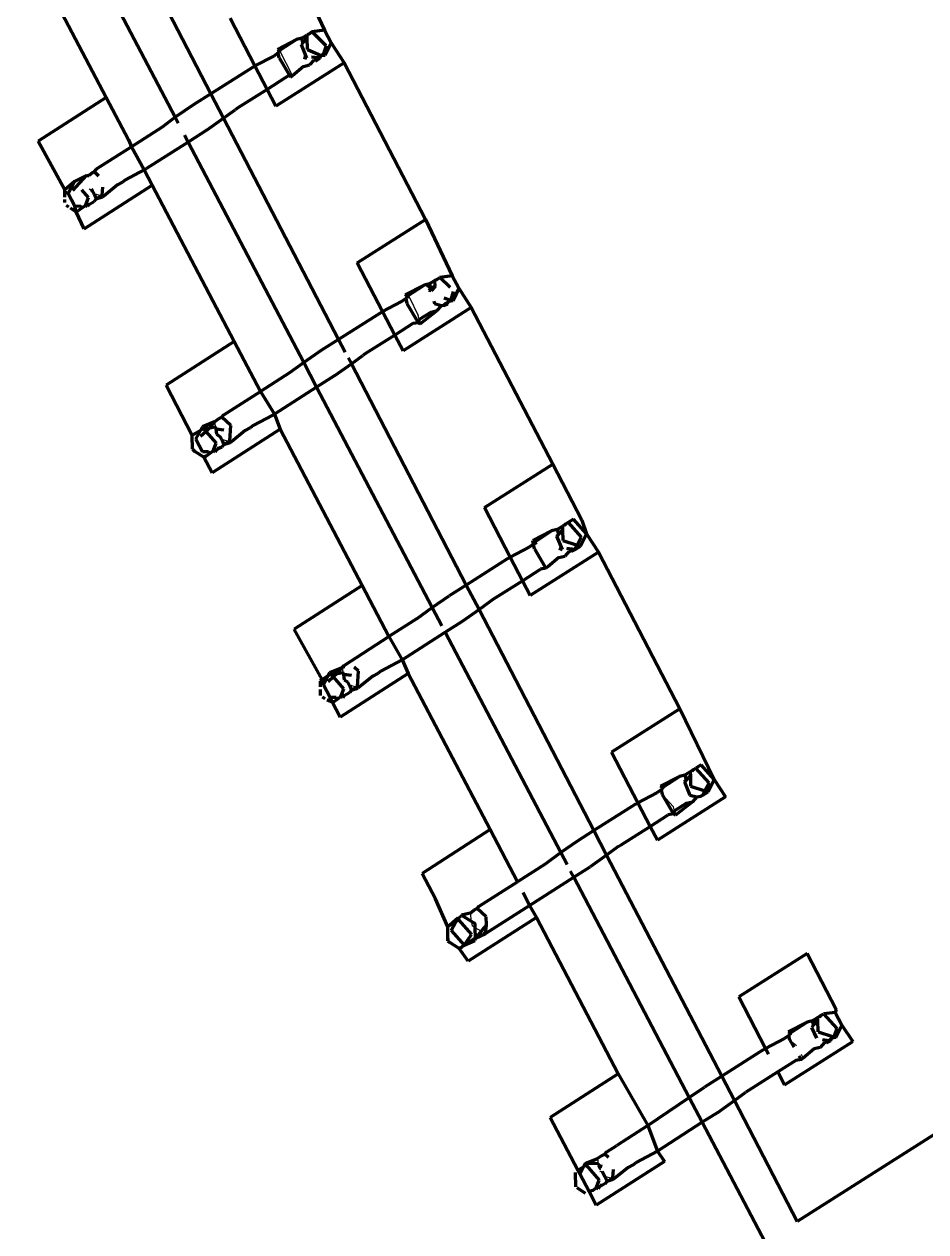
# Model space of a CAD drawing. Header units: millimetres. Extents: x 4307 to 31003, y 2809 to 20009.
# Drawn here: x 17808.15 to 17824.99, y 8554.25 to 8576.82 of the extents above; entities that cross this region are included whole.
import ezdxf

# ---------------------------------------------------------------- set-up
doc = ezdxf.new("R2010")
doc.units = ezdxf.units.MM
doc.layers.add('ProfileEdges', color=7, linetype='Continuous')

msp = doc.modelspace()

# ---------------------------------------------------------------- linework, layer by layer
for p, q in [((17812.916, 8576.322), (17813.16, 8575.854)), ((17809.424, 8573.698), (17809.364, 8573.733)), ((17809.583, 8573.607), (17809.452, 8573.644)), ((17809.611, 8573.591), (17809.583, 8573.607)), ((17815.337, 8571.723), (17815.507, 8571.373)), ((17815.525, 8571.296), (17815.507, 8571.373)), ((17815.486, 8571.272), (17815.525, 8571.296)), ((17811.705, 8569.388), (17811.709, 8569.363)), ((17811.709, 8569.363), (17811.713, 8569.292)), ((17811.968, 8569.018), (17811.837, 8569.055)), ((17811.995, 8569.002), (17811.968, 8569.018)), ((17817.646, 8567.168), (17817.685, 8567.143)), ((17817.871, 8566.682), (17817.929, 8566.676)), ((17814.089, 8564.799), (17814.093, 8564.774)), ((17814.093, 8564.774), (17814.097, 8564.703)), ((17814.352, 8564.429), (17814.221, 8564.466)), ((17814.379, 8564.413), (17814.352, 8564.429)), ((17820.065, 8562.422), (17820.276, 8562.195)), ((17820.255, 8562.093), (17820.294, 8562.118)), ((17820.294, 8562.118), (17820.276, 8562.195)), ((17816.474, 8560.21), (17816.498, 8560.058)), ((17816.498, 8560.058), (17816.512, 8559.968)), ((17816.572, 8559.934), (17816.512, 8559.968)), ((17816.683, 8559.87), (17816.572, 8559.934)), ((17816.764, 8559.824), (17816.683, 8559.87)), ((17822.449, 8557.833), (17822.573, 8557.736)), ((17822.658, 8557.574), (17822.698, 8557.498)), ((17818.858, 8555.621), (17818.866, 8555.525)), ((17818.912, 8555.435), (17818.892, 8555.405)), ((17818.94, 8555.382), (17818.901, 8555.376)), ((17819.121, 8555.25), (17818.99, 8555.287)), ((17819.148, 8555.235), (17819.121, 8555.25))]:
    msp.add_line(p, q)
at = {"layer": 'ProfileEdges', "lineweight": 211}
for p, q in [((17888.128, 8596.113), (17822.584, 8554.444)), ((17809.489, 8579.65), (17811.636, 8575.516)), ((17810.967, 8575.076), (17808.809, 8579.193)), ((17809.679, 8575.449), (17808.148, 8578.37)), ((17813.268, 8577.738), (17813.758, 8576.706)), ((17812.457, 8576.035), (17811.993, 8576.928)), ((17813.231, 8576.528), (17812.877, 8576.346)), ((17813.231, 8576.528), (17812.916, 8576.322)), ((17813.332, 8576.554), (17813.231, 8576.528)), ((17813.332, 8576.554), (17813.434, 8576.616)), ((17813.352, 8576.476), (17813.332, 8576.554)), ((17813.435, 8576.562), (17813.352, 8576.476)), ((17813.463, 8576.629), (17813.434, 8576.616)), ((17813.435, 8576.562), (17813.434, 8576.616)), ((17813.439, 8576.345), (17813.435, 8576.562)), ((17813.463, 8576.629), (17813.526, 8576.671)), ((17813.526, 8576.671), (17813.489, 8576.653)), ((17813.758, 8576.706), (17813.526, 8576.671)), ((17813.785, 8576.412), (17813.526, 8576.671)), ((17813.881, 8576.47), (17813.758, 8576.706)), ((17812.877, 8576.346), (17812.916, 8576.322)), ((17812.892, 8576.281), (17812.916, 8576.322)), ((17812.953, 8576.312), (17812.916, 8576.322)), ((17813.352, 8576.476), (17813.324, 8576.428)), ((17813.425, 8576.181), (17813.324, 8576.428)), ((17813.439, 8576.345), (17813.695, 8576.234)), ((17813.785, 8576.412), (17813.739, 8576.262)), ((17813.881, 8576.47), (17813.767, 8576.239)), ((17813.881, 8576.47), (17814.123, 8576.094)), ((17812.457, 8576.035), (17812.809, 8576.221)), ((17812.892, 8576.281), (17812.809, 8576.221)), ((17814.123, 8576.094), (17812.848, 8575.283)), ((17812.912, 8576.19), (17812.892, 8576.281)), ((17812.912, 8576.19), (17813.102, 8575.861)), ((17813.363, 8576.202), (17813.425, 8576.181)), ((17813.559, 8576.146), (17813.478, 8576.055)), ((17813.638, 8576.188), (17813.516, 8576.2)), ((17813.667, 8576.179), (17813.559, 8576.146)), ((17813.587, 8576.128), (17813.667, 8576.179)), ((17813.695, 8576.234), (17813.638, 8576.188)), ((17813.667, 8576.179), (17813.638, 8576.188)), ((17813.695, 8576.234), (17813.667, 8576.179)), ((17813.739, 8576.262), (17813.695, 8576.234)), ((17813.695, 8576.234), (17813.767, 8576.239)), ((17814.123, 8576.094), (17815.643, 8573.167)), ((17812.41, 8576.009), (17811.636, 8575.516)), ((17812.41, 8576.009), (17812.457, 8576.035)), ((17812.685, 8575.596), (17812.457, 8576.035)), ((17813.102, 8575.861), (17813.023, 8575.811)), ((17813.102, 8575.861), (17813.121, 8575.828)), ((17813.16, 8575.854), (17813.102, 8575.861)), ((17813.121, 8575.828), (17813.16, 8575.854)), ((17813.365, 8576.028), (17813.16, 8575.854)), ((17813.365, 8576.028), (17813.478, 8576.055)), ((17813.023, 8575.811), (17812.685, 8575.596)), ((17809.679, 8575.449), (17808.407, 8574.633)), ((17810.095, 8574.656), (17809.679, 8575.449)), ((17811.636, 8575.516), (17811.318, 8575.314)), ((17811.636, 8575.516), (17811.873, 8575.06)), ((17812.685, 8575.596), (17812.141, 8575.251)), ((17812.848, 8575.283), (17812.685, 8575.596)), ((17811.318, 8575.314), (17810.967, 8575.076)), ((17811.873, 8575.06), (17812.09, 8575.217)), ((17812.141, 8575.251), (17812.09, 8575.217)), ((17810.967, 8575.076), (17810.722, 8574.891)), ((17811.023, 8574.969), (17810.967, 8575.076)), ((17811.565, 8574.841), (17811.873, 8575.06)), ((17811.873, 8575.06), (17814.021, 8570.927)), ((17810.722, 8574.891), (17810.152, 8574.527)), ((17811.209, 8574.614), (17811.141, 8574.745)), ((17811.565, 8574.841), (17811.209, 8574.614)), ((17808.904, 8573.721), (17808.407, 8574.633)), ((17810.152, 8574.527), (17809.493, 8574.105)), ((17810.095, 8574.656), (17810.152, 8574.527)), ((17810.152, 8574.527), (17810.389, 8574.094)), ((17811.209, 8574.614), (17810.435, 8574.12)), ((17813.368, 8570.497), (17811.209, 8574.614)), ((17809.43, 8574.047), (17809.364, 8573.987)), ((17809.43, 8574.047), (17809.453, 8574.062)), ((17809.493, 8574.105), (17809.453, 8574.062)), ((17809.543, 8573.978), (17809.453, 8574.062)), ((17810.039, 8573.907), (17810.389, 8574.094)), ((17810.389, 8574.094), (17810.435, 8574.12)), ((17810.389, 8574.094), (17810.539, 8573.809)), ((17809.085, 8573.876), (17808.904, 8573.721)), ((17808.969, 8573.651), (17809.085, 8573.876)), ((17809.054, 8573.707), (17809.314, 8573.989)), ((17809.085, 8573.876), (17809.314, 8573.989)), ((17809.314, 8573.989), (17809.364, 8573.987)), ((17809.89, 8573.813), (17809.633, 8573.606)), ((17809.982, 8573.865), (17809.89, 8573.813)), ((17810.039, 8573.907), (17809.982, 8573.865)), ((17808.905, 8573.684), (17808.904, 8573.721)), ((17808.907, 8573.582), (17808.905, 8573.684)), ((17808.969, 8573.651), (17808.905, 8573.684)), ((17808.969, 8573.651), (17809.092, 8573.415)), ((17809.351, 8573.577), (17809.224, 8573.72)), ((17809.267, 8572.993), (17810.539, 8573.809)), ((17809.424, 8573.698), (17809.403, 8573.739)), ((17809.452, 8573.644), (17809.424, 8573.698)), ((17809.452, 8573.644), (17809.49, 8573.553)), ((17809.49, 8573.553), (17809.583, 8573.607)), ((17809.49, 8573.553), (17809.611, 8573.591)), ((17809.583, 8573.607), (17809.604, 8573.623)), ((17809.604, 8573.623), (17809.617, 8573.771)), ((17809.611, 8573.591), (17809.604, 8573.623)), ((17809.633, 8573.606), (17809.611, 8573.591)), ((17810.539, 8573.809), (17812.07, 8570.888)), ((17808.909, 8573.483), (17808.908, 8573.543)), ((17808.933, 8573.437), (17808.978, 8573.406)), ((17809.007, 8573.387), (17809.117, 8573.313)), ((17809.206, 8573.413), (17809.092, 8573.415)), ((17809.117, 8573.313), (17809.092, 8573.415)), ((17809.232, 8573.384), (17809.16, 8573.336)), ((17809.232, 8573.384), (17809.206, 8573.413)), ((17809.232, 8573.384), (17809.295, 8573.431)), ((17809.295, 8573.431), (17809.351, 8573.577)), ((17809.353, 8573.45), (17809.295, 8573.431)), ((17809.295, 8573.431), (17809.333, 8573.411)), ((17809.353, 8573.45), (17809.333, 8573.411)), ((17809.353, 8573.45), (17809.453, 8573.505)), ((17809.49, 8573.553), (17809.453, 8573.505)), ((17809.117, 8573.313), (17809.16, 8573.336)), ((17809.267, 8572.993), (17809.117, 8573.313)), ((17814.368, 8572.356), (17815.643, 8573.167)), ((17815.643, 8573.167), (17816.142, 8572.117)), ((17814.841, 8571.446), (17814.368, 8572.356)), ((17815.819, 8572.027), (17815.717, 8571.964)), ((17815.847, 8572.04), (17815.819, 8572.027)), ((17815.821, 8571.913), (17815.819, 8572.027)), ((17815.847, 8572.04), (17815.91, 8572.081)), ((17816.142, 8572.117), (17815.91, 8572.081)), ((17816.106, 8571.894), (17815.91, 8572.081)), ((17816.265, 8571.881), (17816.142, 8572.117)), ((17815.615, 8571.939), (17815.261, 8571.757)), ((17815.301, 8571.733), (17815.615, 8571.939)), ((17815.717, 8571.964), (17815.615, 8571.939)), ((17815.678, 8571.897), (17815.717, 8571.964)), ((17815.736, 8571.886), (17815.708, 8571.839)), ((17815.75, 8571.832), (17815.708, 8571.839)), ((17815.717, 8571.964), (17815.736, 8571.886)), ((17815.821, 8571.913), (17815.736, 8571.886)), ((17815.736, 8571.886), (17815.75, 8571.832)), ((17815.821, 8571.913), (17815.75, 8571.832)), ((17816.123, 8571.673), (17816.168, 8571.82)), ((17816.265, 8571.881), (17816.151, 8571.65)), ((17816.265, 8571.881), (17816.498, 8571.523)), ((17814.841, 8571.446), (17815.193, 8571.632)), ((17815.193, 8571.632), (17815.276, 8571.692)), ((17815.301, 8571.733), (17815.261, 8571.757)), ((17815.301, 8571.733), (17815.276, 8571.692)), ((17815.276, 8571.692), (17815.296, 8571.6)), ((17815.296, 8571.6), (17815.486, 8571.272)), ((17815.301, 8571.733), (17815.337, 8571.723)), ((17815.797, 8571.641), (17815.809, 8571.592)), ((17815.944, 8571.557), (17815.809, 8571.592)), ((17815.862, 8571.466), (17815.944, 8571.557)), ((17815.982, 8571.561), (17815.944, 8571.557)), ((17816.022, 8571.599), (17815.982, 8571.561)), ((17815.982, 8571.561), (17816.051, 8571.59)), ((17815.984, 8571.704), (17816.092, 8571.669)), ((17816.076, 8571.638), (17816.022, 8571.599)), ((17816.051, 8571.59), (17816.022, 8571.599)), ((17816.051, 8571.59), (17816.076, 8571.638)), ((17816.123, 8571.673), (17816.076, 8571.638)), ((17816.151, 8571.65), (17816.076, 8571.638)), ((17816.092, 8571.669), (17816.123, 8571.673)), ((17816.123, 8571.673), (17816.151, 8571.65)), ((17814.794, 8571.42), (17814.021, 8570.927)), ((17814.794, 8571.42), (17814.841, 8571.446)), ((17814.841, 8571.446), (17815.07, 8571.007)), ((17816.498, 8571.523), (17815.223, 8570.712)), ((17815.749, 8571.438), (17815.525, 8571.296)), ((17815.544, 8571.216), (17815.862, 8571.466)), ((17815.749, 8571.438), (17815.862, 8571.466)), ((17818.018, 8568.596), (17816.498, 8571.523)), ((17815.407, 8571.221), (17815.07, 8571.007)), ((17815.505, 8571.239), (17815.407, 8571.221)), ((17815.486, 8571.272), (17815.505, 8571.239)), ((17815.525, 8571.296), (17815.505, 8571.239)), ((17815.505, 8571.239), (17815.544, 8571.216)), ((17812.07, 8570.888), (17810.798, 8570.072)), ((17812.56, 8569.953), (17812.07, 8570.888)), ((17814.021, 8570.927), (17813.703, 8570.725)), ((17814.021, 8570.927), (17814.143, 8570.691)), ((17815.07, 8571.007), (17814.525, 8570.662)), ((17815.223, 8570.712), (17815.07, 8571.007)), ((17813.703, 8570.725), (17813.368, 8570.497)), ((17814.525, 8570.662), (17814.474, 8570.628)), ((17813.368, 8570.497), (17813.106, 8570.302)), ((17813.61, 8570.035), (17813.368, 8570.497)), ((17813.949, 8570.252), (17814.258, 8570.471)), ((17814.201, 8570.581), (17814.258, 8570.471)), ((17814.258, 8570.471), (17814.474, 8570.628)), ((17814.258, 8570.471), (17816.405, 8566.338)), ((17813.106, 8570.302), (17812.56, 8569.953)), ((17813.949, 8570.252), (17813.61, 8570.035)), ((17811.288, 8569.132), (17810.798, 8570.072)), ((17813.61, 8570.035), (17812.82, 8569.53)), ((17815.768, 8565.919), (17813.61, 8570.035)), ((17811.878, 8569.515), (17812.56, 8569.953)), ((17812.56, 8569.953), (17812.82, 8569.53)), ((17812.791, 8569.514), (17812.82, 8569.53)), ((17812.82, 8569.53), (17812.93, 8569.248)), ((17811.705, 8569.388), (17811.476, 8569.292)), ((17811.611, 8569.274), (17811.705, 8569.388)), ((17811.705, 8569.388), (17811.774, 8569.444)), ((17811.774, 8569.444), (17811.837, 8569.473)), ((17811.837, 8569.473), (17811.878, 8569.515)), ((17812.007, 8569.316), (17811.837, 8569.473)), ((17811.988, 8569.034), (17812.007, 8569.316)), ((17812.423, 8569.318), (17812.367, 8569.276)), ((17812.423, 8569.318), (17812.791, 8569.514)), ((17811.328, 8569.162), (17811.288, 8569.132)), ((17811.294, 8568.875), (17811.288, 8569.132)), ((17811.328, 8569.162), (17811.444, 8569.232)), ((17811.353, 8569.061), (17811.444, 8569.232)), ((17811.438, 8569.118), (17811.539, 8569.209)), ((17811.444, 8569.232), (17811.476, 8569.292)), ((17811.444, 8569.232), (17811.492, 8569.263)), ((17811.476, 8569.292), (17811.611, 8569.274)), ((17811.492, 8569.263), (17811.539, 8569.209)), ((17811.539, 8569.209), (17811.611, 8569.274)), ((17811.539, 8569.209), (17811.735, 8568.987)), ((17811.611, 8569.274), (17811.713, 8569.292)), ((17812.93, 8569.248), (17811.658, 8568.432)), ((17811.713, 8569.292), (17811.731, 8569.258)), ((17811.731, 8569.258), (17811.874, 8569.238)), ((17811.743, 8569.147), (17811.731, 8569.258)), ((17811.808, 8569.109), (17811.743, 8569.147)), ((17811.837, 8569.055), (17811.808, 8569.109)), ((17812.274, 8569.224), (17812.018, 8569.016)), ((17812.367, 8569.276), (17812.274, 8569.224)), ((17814.461, 8566.328), (17812.93, 8569.248)), ((17811.294, 8568.875), (17811.338, 8568.834)), ((17811.353, 8569.061), (17811.476, 8568.826)), ((17811.679, 8568.842), (17811.735, 8568.987)), ((17811.738, 8568.861), (17811.679, 8568.842)), ((17811.738, 8568.861), (17811.717, 8568.822)), ((17811.738, 8568.861), (17811.797, 8568.894)), ((17811.75, 8568.886), (17811.738, 8568.861)), ((17811.797, 8568.894), (17811.75, 8568.886)), ((17811.838, 8568.916), (17811.797, 8568.894)), ((17811.837, 8569.055), (17811.874, 8568.964)), ((17811.874, 8568.964), (17811.838, 8568.916)), ((17811.874, 8568.964), (17811.968, 8569.018)), ((17811.874, 8568.964), (17811.995, 8569.002)), ((17811.968, 8569.018), (17811.988, 8569.034)), ((17811.995, 8569.002), (17811.988, 8569.034)), ((17812.018, 8569.016), (17811.995, 8569.002)), ((17811.502, 8568.724), (17811.338, 8568.834)), ((17811.59, 8568.824), (17811.476, 8568.826)), ((17811.544, 8568.747), (17811.502, 8568.724)), ((17811.658, 8568.432), (17811.502, 8568.724)), ((17811.616, 8568.795), (17811.544, 8568.747)), ((17811.616, 8568.795), (17811.59, 8568.824)), ((17811.616, 8568.795), (17811.679, 8568.842)), ((17811.717, 8568.822), (17811.679, 8568.842)), ((17816.743, 8567.785), (17818.018, 8568.596)), ((17818.018, 8568.596), (17818.563, 8567.547)), ((17817.226, 8566.857), (17816.743, 8567.785)), ((17818.309, 8567.507), (17818.257, 8567.475)), ((17818.407, 8567.567), (17818.309, 8567.507)), ((17818.309, 8567.507), (17818.553, 8567.234)), ((17818.649, 8567.292), (17818.407, 8567.567)), ((17818.563, 8567.547), (17818.649, 8567.292)), ((17817.646, 8567.168), (17817.999, 8567.349)), ((17817.685, 8567.143), (17817.999, 8567.349)), ((17818.101, 8567.375), (17817.999, 8567.349)), ((17818.092, 8567.25), (17818.124, 8567.282)), ((17818.101, 8567.375), (17818.203, 8567.438)), ((17818.101, 8567.375), (17818.124, 8567.282)), ((17818.124, 8567.282), (17818.204, 8567.363)), ((17818.257, 8567.475), (17818.203, 8567.438)), ((17818.203, 8567.438), (17818.204, 8567.363)), ((17818.204, 8567.363), (17818.208, 8567.167)), ((17818.257, 8567.475), (17818.232, 8567.45)), ((17818.535, 8567.061), (17818.649, 8567.292)), ((17818.649, 8567.292), (17818.873, 8566.951)), ((17817.226, 8566.857), (17817.578, 8567.042)), ((17817.661, 8567.1), (17817.578, 8567.042)), ((17817.661, 8567.1), (17817.646, 8567.168)), ((17817.685, 8567.143), (17817.661, 8567.1)), ((17817.721, 8567.134), (17817.661, 8567.1)), ((17817.68, 8567.011), (17817.661, 8567.1)), ((17818.092, 8567.25), (17818.193, 8567.003)), ((17818.208, 8567.167), (17818.476, 8567.08)), ((17818.436, 8567), (17818.476, 8567.08)), ((17818.436, 8567), (17818.535, 8567.061)), ((17818.476, 8567.08), (17818.553, 8567.234)), ((17818.476, 8567.08), (17818.535, 8567.061)), ((17817.178, 8566.831), (17816.405, 8566.338)), ((17817.178, 8566.831), (17817.226, 8566.857)), ((17817.454, 8566.418), (17817.226, 8566.857)), ((17818.873, 8566.951), (17817.598, 8566.141)), ((17817.68, 8567.011), (17817.871, 8566.682)), ((17818.134, 8566.849), (17817.929, 8566.676)), ((17818.132, 8567.024), (17818.193, 8567.003)), ((17818.134, 8566.849), (17818.246, 8566.877)), ((17818.328, 8566.968), (17818.246, 8566.877)), ((17818.436, 8567), (17818.285, 8567.022)), ((17818.361, 8566.961), (17818.328, 8566.968)), ((17818.361, 8566.961), (17818.436, 8567)), ((17820.393, 8564.024), (17818.873, 8566.951)), ((17817.454, 8566.418), (17817.791, 8566.632)), ((17817.89, 8566.65), (17817.791, 8566.632)), ((17817.871, 8566.682), (17817.89, 8566.65)), ((17817.929, 8566.676), (17817.89, 8566.65)), ((17816.909, 8566.072), (17817.454, 8566.418)), ((17817.598, 8566.141), (17817.454, 8566.418)), ((17814.461, 8566.328), (17813.189, 8565.512)), ((17814.461, 8566.328), (17814.961, 8565.374)), ((17816.405, 8566.338), (17816.087, 8566.135)), ((17816.405, 8566.338), (17816.642, 8565.882)), ((17815.49, 8565.712), (17815.768, 8565.919)), ((17815.768, 8565.919), (17816.087, 8566.135)), ((17815.948, 8565.576), (17815.768, 8565.919)), ((17816.642, 8565.882), (17816.859, 8566.039)), ((17816.859, 8566.039), (17816.909, 8566.072)), ((17815.49, 8565.712), (17814.961, 8565.374)), ((17816.333, 8565.662), (17816.642, 8565.882)), ((17816.642, 8565.882), (17818.789, 8561.749)), ((17813.712, 8564.573), (17813.189, 8565.512)), ((17816.011, 8565.456), (17816.333, 8565.662)), ((17814.123, 8564.837), (17814.961, 8565.374)), ((17814.961, 8565.374), (17815.204, 8564.941)), ((17815.204, 8564.941), (17816.011, 8565.456)), ((17818.169, 8561.341), (17816.011, 8565.456)), ((17813.855, 8564.705), (17814.089, 8564.799)), ((17813.996, 8564.686), (17814.089, 8564.799)), ((17814.089, 8564.799), (17814.123, 8564.837)), ((17814.132, 8564.809), (17814.089, 8564.799)), ((17814.391, 8564.727), (17814.312, 8564.8)), ((17814.807, 8564.729), (17815.204, 8564.941)), ((17815.204, 8564.941), (17815.321, 8564.687)), ((17813.712, 8564.573), (17813.673, 8564.543)), ((17813.712, 8564.573), (17813.821, 8564.639)), ((17813.737, 8564.472), (17813.712, 8564.573)), ((17813.737, 8564.472), (17813.821, 8564.639)), ((17813.821, 8564.639), (17813.855, 8564.705)), ((17813.821, 8564.639), (17813.876, 8564.674)), ((17813.924, 8564.62), (17813.822, 8564.528)), ((17813.855, 8564.705), (17813.996, 8564.686)), ((17813.924, 8564.62), (17813.876, 8564.674)), ((17813.996, 8564.686), (17813.924, 8564.62)), ((17814.12, 8564.398), (17813.924, 8564.62)), ((17813.996, 8564.686), (17814.097, 8564.703)), ((17815.321, 8564.687), (17814.05, 8563.871)), ((17814.115, 8564.669), (17814.097, 8564.703)), ((17814.258, 8564.649), (17814.115, 8564.669)), ((17814.127, 8564.558), (17814.115, 8564.669)), ((17814.372, 8564.444), (17814.391, 8564.727)), ((17814.658, 8564.635), (17814.402, 8564.427)), ((17814.751, 8564.687), (17814.658, 8564.635)), ((17814.807, 8564.729), (17814.751, 8564.687)), ((17815.321, 8564.687), (17816.853, 8561.767)), ((17813.673, 8564.543), (17813.675, 8564.436)), ((17813.676, 8564.388), (17813.678, 8564.274)), ((17813.737, 8564.472), (17813.86, 8564.236)), ((17814.064, 8564.252), (17814.12, 8564.398)), ((17814.193, 8564.52), (17814.127, 8564.558)), ((17814.221, 8564.466), (17814.193, 8564.52)), ((17814.221, 8564.466), (17814.259, 8564.374)), ((17814.259, 8564.374), (17814.222, 8564.327)), ((17814.259, 8564.374), (17814.352, 8564.429)), ((17814.259, 8564.374), (17814.379, 8564.413)), ((17814.352, 8564.429), (17814.372, 8564.444)), ((17814.379, 8564.413), (17814.372, 8564.444)), ((17814.402, 8564.427), (17814.379, 8564.413)), ((17813.714, 8564.25), (17813.764, 8564.217)), ((17813.799, 8564.193), (17813.902, 8564.153)), ((17813.975, 8564.234), (17813.86, 8564.236)), ((17813.902, 8564.153), (17813.86, 8564.236)), ((17813.902, 8564.153), (17813.929, 8564.158)), ((17814.05, 8563.871), (17813.902, 8564.153)), ((17814, 8564.205), (17813.929, 8564.158)), ((17814, 8564.205), (17813.975, 8564.234)), ((17814, 8564.205), (17814.064, 8564.252)), ((17814.122, 8564.272), (17814.064, 8564.252)), ((17814.102, 8564.232), (17814.064, 8564.252)), ((17814.122, 8564.272), (17814.102, 8564.232)), ((17814.122, 8564.272), (17814.222, 8564.327)), ((17820.393, 8564.024), (17819.118, 8563.214)), ((17820.393, 8564.024), (17821.033, 8562.703)), ((17819.61, 8562.268), (17819.118, 8563.214)), ((17820.384, 8562.76), (17820.03, 8562.579)), ((17820.069, 8562.554), (17820.384, 8562.76)), ((17820.485, 8562.786), (17820.384, 8562.76)), ((17820.587, 8562.848), (17820.485, 8562.786)), ((17820.485, 8562.786), (17820.508, 8562.693)), ((17820.508, 8562.693), (17820.589, 8562.773)), ((17820.642, 8562.886), (17820.587, 8562.848)), ((17820.587, 8562.848), (17820.589, 8562.773)), ((17820.589, 8562.773), (17820.592, 8562.578)), ((17820.642, 8562.886), (17820.616, 8562.861)), ((17820.642, 8562.886), (17820.694, 8562.918)), ((17820.791, 8562.977), (17820.694, 8562.918)), ((17820.938, 8562.645), (17820.694, 8562.918)), ((17821.033, 8562.703), (17820.791, 8562.977)), ((17820.069, 8562.554), (17820.03, 8562.579)), ((17820.069, 8562.554), (17820.045, 8562.511)), ((17820.105, 8562.545), (17820.069, 8562.554)), ((17820.477, 8562.661), (17820.508, 8562.693)), ((17820.477, 8562.661), (17820.578, 8562.413)), ((17820.592, 8562.578), (17820.86, 8562.491)), ((17820.938, 8562.645), (17820.86, 8562.491)), ((17820.92, 8562.472), (17821.033, 8562.703)), ((17821.033, 8562.703), (17821.248, 8562.38)), ((17819.61, 8562.268), (17819.962, 8562.453)), ((17820.045, 8562.511), (17819.962, 8562.453)), ((17821.248, 8562.38), (17819.973, 8561.569)), ((17820.045, 8562.511), (17820.065, 8562.422)), ((17820.065, 8562.422), (17820.255, 8562.093)), ((17820.578, 8562.413), (17820.712, 8562.379)), ((17820.712, 8562.379), (17820.631, 8562.288)), ((17820.712, 8562.379), (17820.782, 8562.395)), ((17820.82, 8562.411), (17820.782, 8562.395)), ((17820.86, 8562.491), (17820.82, 8562.411)), ((17820.82, 8562.411), (17820.92, 8562.472)), ((17820.86, 8562.491), (17820.92, 8562.472)), ((17819.562, 8562.241), (17818.789, 8561.749)), ((17819.562, 8562.241), (17819.61, 8562.268)), ((17819.61, 8562.268), (17819.838, 8561.828)), ((17820.255, 8562.093), (17820.274, 8562.06)), ((17820.294, 8562.118), (17820.274, 8562.06)), ((17820.518, 8562.26), (17820.294, 8562.118)), ((17820.631, 8562.288), (17820.313, 8562.038)), ((17820.518, 8562.26), (17820.631, 8562.288)), ((17819.838, 8561.828), (17820.176, 8562.043)), ((17820.274, 8562.06), (17820.176, 8562.043)), ((17820.274, 8562.06), (17820.313, 8562.038)), ((17816.853, 8561.767), (17815.581, 8560.951)), ((17817.362, 8560.795), (17816.853, 8561.767)), ((17818.789, 8561.749), (17818.471, 8561.546)), ((17818.789, 8561.749), (17819.026, 8561.293)), ((17819.294, 8561.483), (17819.838, 8561.828)), ((17819.973, 8561.569), (17819.838, 8561.828)), ((17818.471, 8561.546), (17818.169, 8561.341)), ((17819.243, 8561.45), (17819.026, 8561.293)), ((17819.243, 8561.45), (17819.294, 8561.483)), ((17818.169, 8561.341), (17817.875, 8561.123)), ((17818.287, 8561.114), (17818.169, 8561.341)), ((17819.026, 8561.293), (17818.718, 8561.073)), ((17819.026, 8561.293), (17821.174, 8557.16)), ((17815.832, 8560.472), (17815.581, 8560.951)), ((17817.875, 8561.123), (17817.362, 8560.795)), ((17818.411, 8560.878), (17818.352, 8560.991)), ((17818.411, 8560.878), (17818.718, 8561.073)), ((17816.646, 8560.337), (17817.362, 8560.795)), ((17817.588, 8560.352), (17818.411, 8560.878)), ((17820.569, 8556.763), (17818.411, 8560.878)), ((17817.469, 8560.591), (17817.588, 8560.352)), ((17816.057, 8559.954), (17815.832, 8560.472)), ((17816.543, 8560.265), (17816.606, 8560.294)), ((17816.606, 8560.294), (17816.646, 8560.337)), ((17816.775, 8560.138), (17816.606, 8560.294)), ((17816.764, 8559.824), (17817.588, 8560.352)), ((17817.588, 8560.352), (17817.713, 8560.126)), ((17816.244, 8560.114), (17816.096, 8559.984)), ((17816.096, 8559.984), (17816.26, 8560.085)), ((17816.121, 8559.883), (17816.244, 8560.114)), ((17816.244, 8560.114), (17816.3, 8560.142)), ((17816.26, 8560.085), (17816.504, 8559.809)), ((17816.3, 8560.142), (17816.318, 8560.168)), ((17816.474, 8560.21), (17816.318, 8560.168)), ((17816.318, 8560.168), (17816.498, 8560.058)), ((17817.713, 8560.126), (17816.441, 8559.31)), ((17816.474, 8560.21), (17816.543, 8560.265)), ((17816.498, 8560.058), (17816.572, 8560.013)), ((17816.781, 8559.987), (17816.775, 8560.138)), ((17817.713, 8560.126), (17819.244, 8557.206)), ((17816.096, 8559.984), (17816.057, 8559.954)), ((17816.062, 8559.692), (17816.057, 8559.954)), ((17816.121, 8559.883), (17816.365, 8559.609)), ((17816.572, 8559.934), (17816.572, 8560.013)), ((17816.574, 8559.741), (17816.572, 8559.934)), ((17816.683, 8559.87), (17816.574, 8559.741)), ((17816.574, 8559.741), (17816.764, 8559.824)), ((17816.703, 8559.895), (17816.683, 8559.87)), ((17816.781, 8559.987), (17816.703, 8559.895)), ((17816.764, 8559.824), (17816.781, 8559.987)), ((17816.062, 8559.732), (17816.062, 8559.692)), ((17816.062, 8559.692), (17816.098, 8559.661)), ((17816.27, 8559.545), (17816.098, 8559.661)), ((17816.365, 8559.609), (17816.313, 8559.568)), ((17816.365, 8559.609), (17816.504, 8559.809)), ((17816.553, 8559.726), (17816.365, 8559.609)), ((17816.365, 8559.609), (17816.565, 8559.695)), ((17816.565, 8559.695), (17816.574, 8559.741)), ((17816.313, 8559.568), (17816.27, 8559.545)), ((17816.441, 8559.31), (17816.27, 8559.545)), ((17822.768, 8559.453), (17821.493, 8558.642)), ((17823.313, 8558.404), (17822.768, 8559.453)), ((17821.994, 8557.679), (17821.493, 8558.642)), ((17822.972, 8558.259), (17822.869, 8558.197)), ((17823.026, 8558.297), (17822.972, 8558.259)), ((17822.972, 8558.204), (17822.972, 8558.259)), ((17823, 8558.272), (17823.026, 8558.297)), ((17823.026, 8558.297), (17823.078, 8558.329)), ((17823.295, 8558.349), (17823.078, 8558.329)), ((17823.078, 8558.329), (17823.322, 8558.055)), ((17823.313, 8558.404), (17823.295, 8558.349)), ((17823.418, 8558.114), (17823.295, 8558.349)), ((17822.414, 8557.99), (17822.768, 8558.171)), ((17822.768, 8558.171), (17822.453, 8557.965)), ((17822.869, 8558.197), (17822.768, 8558.171)), ((17822.889, 8558.119), (17822.861, 8558.071)), ((17822.95, 8557.873), (17822.861, 8558.071)), ((17822.889, 8558.119), (17822.869, 8558.197)), ((17822.972, 8558.204), (17822.889, 8558.119)), ((17822.976, 8557.989), (17822.972, 8558.204)), ((17823.322, 8558.055), (17823.276, 8557.906)), ((17823.418, 8558.114), (17823.304, 8557.883)), ((17823.418, 8558.114), (17823.623, 8557.809)), ((17821.994, 8557.679), (17822.346, 8557.864)), ((17822.429, 8557.922), (17822.346, 8557.864)), ((17822.348, 8556.998), (17823.623, 8557.809)), ((17822.414, 8557.99), (17822.453, 8557.965)), ((17822.453, 8557.965), (17822.429, 8557.922)), ((17822.449, 8557.833), (17822.429, 8557.922)), ((17822.449, 8557.833), (17822.523, 8557.705)), ((17822.49, 8557.955), (17822.453, 8557.965)), ((17822.976, 8557.989), (17823.245, 8557.902)), ((17823.097, 8557.79), (17823.015, 8557.698)), ((17823.054, 8557.844), (17823.176, 8557.831)), ((17823.13, 8557.783), (17823.097, 8557.79)), ((17823.176, 8557.831), (17823.13, 8557.783)), ((17823.13, 8557.783), (17823.204, 8557.822)), ((17823.229, 8557.871), (17823.176, 8557.831)), ((17823.176, 8557.831), (17823.204, 8557.822)), ((17823.229, 8557.871), (17823.204, 8557.822)), ((17823.276, 8557.906), (17823.229, 8557.871)), ((17823.304, 8557.883), (17823.229, 8557.871)), ((17823.245, 8557.902), (17823.276, 8557.906)), ((17823.276, 8557.906), (17823.304, 8557.883)), ((17821.947, 8557.652), (17821.174, 8557.16)), ((17821.947, 8557.652), (17821.994, 8557.679)), ((17822.049, 8557.574), (17821.994, 8557.679)), ((17822.902, 8557.671), (17822.698, 8557.498)), ((17823.015, 8557.698), (17822.902, 8557.671)), ((17822.56, 8557.454), (17822.222, 8557.24)), ((17822.658, 8557.471), (17822.56, 8557.454)), ((17822.617, 8557.543), (17822.658, 8557.471)), ((17822.658, 8557.471), (17822.698, 8557.498)), ((17819.244, 8557.206), (17817.972, 8556.39)), ((17819.244, 8557.206), (17819.796, 8556.238)), ((17821.174, 8557.16), (17820.855, 8556.957)), ((17821.174, 8557.16), (17821.411, 8556.704)), ((17822.222, 8557.24), (17821.678, 8556.894)), ((17822.348, 8556.998), (17822.222, 8557.24)), ((17820.569, 8556.763), (17820.855, 8556.957)), ((17821.678, 8556.894), (17821.627, 8556.86)), ((17819.796, 8556.238), (17820.569, 8556.763)), ((17820.812, 8556.299), (17820.569, 8556.763)), ((17821.102, 8556.484), (17821.411, 8556.704)), ((17821.411, 8556.704), (17821.627, 8556.86)), ((17821.411, 8556.704), (17822.584, 8554.444)), ((17821.102, 8556.484), (17820.812, 8556.299)), ((17817.972, 8556.39), (17818.488, 8555.405)), ((17819.796, 8556.238), (17819.214, 8555.865)), ((17819.796, 8556.238), (17819.973, 8555.763)), ((17820.812, 8556.299), (17819.973, 8555.763)), ((17821.985, 8554.062), (17820.812, 8556.299)), ((17819.031, 8555.748), (17819.214, 8555.865)), ((17819.576, 8555.55), (17819.973, 8555.763)), ((17819.973, 8555.763), (17820.104, 8555.565)), ((17818.624, 8555.527), (17818.858, 8555.621)), ((17820.104, 8555.565), (17818.832, 8554.749)), ((17818.927, 8555.676), (17818.858, 8555.621)), ((17818.99, 8555.705), (17818.927, 8555.676)), ((17818.99, 8555.705), (17819.031, 8555.748)), ((17819.058, 8555.643), (17818.99, 8555.705)), ((17819.519, 8555.508), (17819.576, 8555.55)), ((17818.441, 8555.364), (17818.447, 8555.096)), ((17818.488, 8555.405), (17818.593, 8555.465)), ((17818.526, 8555.334), (17818.488, 8555.405)), ((17818.526, 8555.334), (17818.593, 8555.465)), ((17818.698, 8555.005), (17818.526, 8555.334)), ((17818.593, 8555.465), (17818.624, 8555.527)), ((17818.644, 8555.496), (17818.593, 8555.465)), ((17818.866, 8555.525), (17818.624, 8555.527)), ((17818.644, 8555.496), (17818.888, 8555.22)), ((17818.866, 8555.525), (17818.884, 8555.491)), ((17818.884, 8555.491), (17818.945, 8555.482)), ((17818.912, 8555.435), (17818.884, 8555.491)), ((17818.99, 8555.287), (17818.94, 8555.382)), ((17819.141, 8555.266), (17819.154, 8555.415)), ((17819.427, 8555.456), (17819.171, 8555.249)), ((17819.427, 8555.456), (17819.519, 8555.508)), ((17818.832, 8555.074), (17818.888, 8555.22)), ((17818.89, 8555.093), (17818.832, 8555.074)), ((17818.89, 8555.093), (17818.87, 8555.054)), ((17818.95, 8555.126), (17818.89, 8555.093)), ((17818.904, 8555.119), (17818.89, 8555.093)), ((17818.95, 8555.126), (17818.904, 8555.119)), ((17818.99, 8555.148), (17818.95, 8555.126)), ((17818.99, 8555.287), (17819.033, 8555.201)), ((17819.033, 8555.201), (17818.99, 8555.148)), ((17819.033, 8555.201), (17819.121, 8555.25)), ((17819.033, 8555.201), (17819.148, 8555.235)), ((17819.121, 8555.25), (17819.141, 8555.266)), ((17819.148, 8555.235), (17819.141, 8555.266)), ((17819.171, 8555.249), (17819.148, 8555.235)), ((17818.469, 8555.081), (17818.622, 8554.978)), ((17818.769, 8555.027), (17818.698, 8555.005)), ((17818.832, 8554.749), (17818.698, 8555.005)), ((17818.769, 8555.027), (17818.832, 8555.074)), ((17818.832, 8555.074), (17818.87, 8555.054))]:
    msp.add_line(p, q, dxfattribs=at)

doc.saveas('drawing.dxf')
